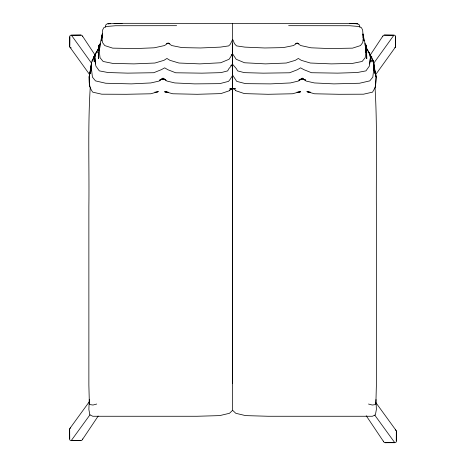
<?xml version="1.0" encoding="UTF-8"?>
<svg xmlns="http://www.w3.org/2000/svg" width="466" height="466" viewBox="0 0 466 466"><rect width="100%" height="100%" fill="white"/><g stroke="black" fill="none" stroke-linecap="round" stroke-linejoin="round"><path stroke-width="0.7" d="M369.643 63.976L370.33 58.198L369.427 65.997L365.95 70.873L357.212 72.533L337.594 73.133L311.527 72.725L303.937 69.696L300.547 67.844L297.395 69.731L289.572 72.778L263.284 73.156L244.347 72.644L237.584 70.896L236.379 68.688L232.621 64.36L232.621 75.399L230.28 79.156L228.544 81.358L219.742 83.647L194.724 83.88L174.808 82.942L166.904 81.043L163.013 78.171L159.663 80.111L162.803 78.981L165.197 79.803M235.761 90.177L232.627 88.47L229.855 88.587L232.627 88.458L235.394 88.587L232.627 88.47L229.488 90.177L232.621 88.47L232.621 64.36L228.87 68.688L227.664 70.896L220.901 72.644L201.964 73.156L175.676 72.778L167.853 69.731L164.702 67.844L161.312 69.696L153.722 72.725L127.661 73.133L108.036 72.533L99.299 70.873L95.821 65.997L94.918 58.198L95.606 63.976M232.627 43.35L232.621 64.436L232.616 23.37L123.111 23.323L107.378 23.818M232.633 383.314L232.616 88.342L232.633 410.325L235.79 413.295L245.541 415.608L268.125 416.266L372.445 416.266L375.392 414.845L376.377 409.48L375.992 399.502L376.377 385.376L376.382 209.787C376.015 168.855 377.466 127.841 375.002 86.979M99.817 44.398L98.804 45.359L98.745 50.252M69.807 46.495L69.859 36.901M396.269 440.9L396.327 431.306M98.617 52.285L98.501 58.71L98.804 45.359M90.229 87.695C87.73 127.241 89.361 166.95 88.866 206.572L88.872 385.376L89.256 399.502L89.728 404.57L93.002 405.03L96.742 404.034M308.958 91.854L306.861 91.639L314.509 93.782L338.998 94.289L363.515 94.196L372.544 92.146L375.474 86.979L376.144 77.059L374.862 70.686M89.256 399.502L88.872 409.48L89.856 414.845L92.804 416.266L197.124 416.266L219.707 415.608L229.458 413.295L232.616 410.325M375.474 86.979L376.144 77.059L373.167 60.557L371.897 60.207M102.322 34.035L102.025 37.985L102.596 30.022L103.877 27.599L106.615 26.486L115.504 25.735L176.614 25.677M91.115 67.139L90.573 73.348L91.47 62.997L92.082 60.557L93.258 60.073M91.231 65.758L91.47 62.997C90.235 72.579 86.28 83.612 92.705 92.146L101.734 94.196L126.251 94.289L150.739 93.782L158.393 91.639L156.99 91.785M375.992 399.502L375.52 404.57L372.247 405.03L368.507 404.034M100.266 43.204L99.363 50.817L100.266 43.204L101.978 35.719L101.402 40.979L102.194 34.024M366.072 50.316L365.198 57.714L362.111 61.471L352.442 63.417L331.297 63.883L310.339 63.027L301.275 60.324L298.322 58.448L295.327 60.324L286.27 63.027L265.404 63.883L244.545 62.759L236.192 59.275L232.627 53.893L231.159 55.04M373.522 70.832L374.151 65.817L372.812 77.14L369.765 80.886L359.531 83.245L333.953 83.886L314.399 82.942L306.121 81.055L302.236 78.171L299.265 80.111L302.446 78.981L304.968 79.803M365.577 52.588L365.868 50.73M366.066 49.489L366.259 48.254M89.105 77.059L90.567 70.116L89.105 77.059L89.775 86.979M92.192 61.104L93.8 56.864L95.635 53.66M105.357 27.051L105.759 24.972L107.058 23.917M363.148 37.402L363.433 36.261L363.055 34.024M95.845 52.926L92.414 60.999M98.081 49.285L96.27 52.949L97.411 52.093M98.804 47.812L95.903 53.124M232.621 53.893L229.056 59.275L220.703 62.759L199.844 63.883L178.979 63.027L169.921 60.324L166.927 58.448L163.974 60.324L154.91 63.027L133.952 63.883L112.807 63.417L103.137 61.471L100.05 57.714L99.176 50.316M370.086 55.291L382.813 36.103M82.366 439.648L98.169 416.08M382.691 36.785L382.749 36.697A1.596 1.59 0 0 1 384.345 35.101L393.974 35.101A1.619 1.614 0 0 1 395.593 36.697L395.646 46.297A1.596 1.59 0 0 1 394.853 47.683M70.716 427.905A1.596 1.59 0 0 0 69.527 429.448L69.585 439.048A1.619 1.614 0 0 0 71.205 440.644L80.834 440.644A1.596 1.59 0 0 0 82.43 439.048L82.488 438.966M384.345 35.101L393.828 35.3L373.505 63.568M375.392 74.979L395.296 47.299M69.883 428.452L89.361 401.645M89.979 414.81L71.35 440.446L80.834 440.644M356.874 23.923L357.172 23.69L356.263 23.574M96.06 52.938L97.079 52.227M230.752 65.636L232.155 64.675M295.409 43.682L297.127 43.064L298.916 43.693M166.333 43.693L168.121 43.064L169.84 43.682M229.82 90.579L220.867 93.608L197.217 94.295L172.787 93.771L164.818 91.639L166.915 91.854M160.281 79.803L162.803 78.981L165.983 80.111M298.723 80.1L302.446 78.981L305.585 80.111L304.467 79.465M110.425 23.562L108.065 23.69L108.357 23.923M299.032 91.779L300.43 91.639L292.462 93.771L268.032 94.295L244.382 93.608L235.429 90.579M154.846 92.146L157.625 91.919M296.97 92.181L300.477 91.919L299.026 91.959M120.624 23.539L122.045 23.475L114.054 23.533M232.616 23.37L356.985 23.504L359.478 24.972L359.88 27.051M356.985 23.504L349.465 23.504L357.859 23.818M288.64 25.677L349.745 25.735L358.634 26.486L361.371 27.599L362.653 30.022L363.23 37.985L362.927 34.035M82.558 36.697A1.596 1.59 0 0 0 80.962 35.101L71.339 35.101A1.619 1.614 0 0 0 69.714 36.697L69.661 46.297A1.596 1.59 0 0 0 70.459 47.683M93.346 56.864L93.8 56.864M366.427 47.812L370.406 55.262L371.437 56.864L371.891 56.864M383.652 441.139L383.57 441.098A1.596 1.59 0 0 0 385.166 442.7L394.795 442.7A1.619 1.614 0 0 0 396.415 441.098L396.473 431.504A1.596 1.59 0 0 0 395.285 429.955M309.016 91.959L307.624 91.919L310.403 92.146M166.945 91.983L164.772 91.919L168.278 92.181M108.968 23.574L110.285 23.632M368.262 52.396L369.404 52.926L372.835 60.999L371.862 60.184M368.134 52.402L369.188 52.938L368.169 52.227M303.354 78.818L302.236 78.171L298.345 81.043L290.44 82.942L270.525 83.88L245.506 83.647L236.705 81.358L232.627 75.154M165.389 79.727L163.013 78.171L159.127 81.055L150.85 82.942L131.296 83.886L105.718 83.245L95.483 80.886L92.437 77.14L91.097 65.817L91.546 69.399M365.431 44.398L366.445 45.359L366.748 58.71L366.631 52.285M375.788 402.531L396.117 430.508M374.751 415.113L394.65 442.502L385.166 442.7M80.962 35.101L71.479 35.3L91.383 62.98M70.017 47.299L89.495 74.391M366.212 415.719L383.635 441.704M82.499 36.103L94.831 54.691M233.786 41.439L232.627 39.528L230.268 44.305L228.684 45.901L220.342 47.124L200.438 47.975L181.961 47.608L171.692 45.54L168.121 43.064L164.562 45.546L154.258 47.8L135.769 48.569L112.702 48.144L104.763 45.586L102.503 42.546L101.815 36.261L102.246 37.973M233.664 41.969L234.981 44.305L236.565 45.901L244.906 47.124L264.81 47.975L283.287 47.608L293.557 45.54L297.127 43.064L300.687 45.546L310.991 47.8L329.479 48.569L352.546 48.144L360.486 45.586L362.746 42.546L363.433 36.261L363.847 40.979L363.27 35.719L364.983 43.204L365.886 50.817L364.983 43.204M373.225 62.322L372.806 59.869L371.437 56.864M367.167 49.285L368.979 52.949M374.827 70.809L376.144 77.059M372.806 59.869L373.19 62.001M374.256 68.519L373.779 62.997L374.676 73.348L374.437 70.587M366.503 50.252L366.445 45.359M395.448 36.901L395.506 46.495M69.673 429.25L69.731 438.85M232.627 88.458L232.627 75.096M232.616 194.887L232.616 228.282M71.263 47.899A1.596 1.59 0 0 1 70.844 47.841M95.396 54.248L94.19 61.844L95.396 54.248M371.058 61.844L369.853 54.248L371.058 61.844"/></g></svg>
